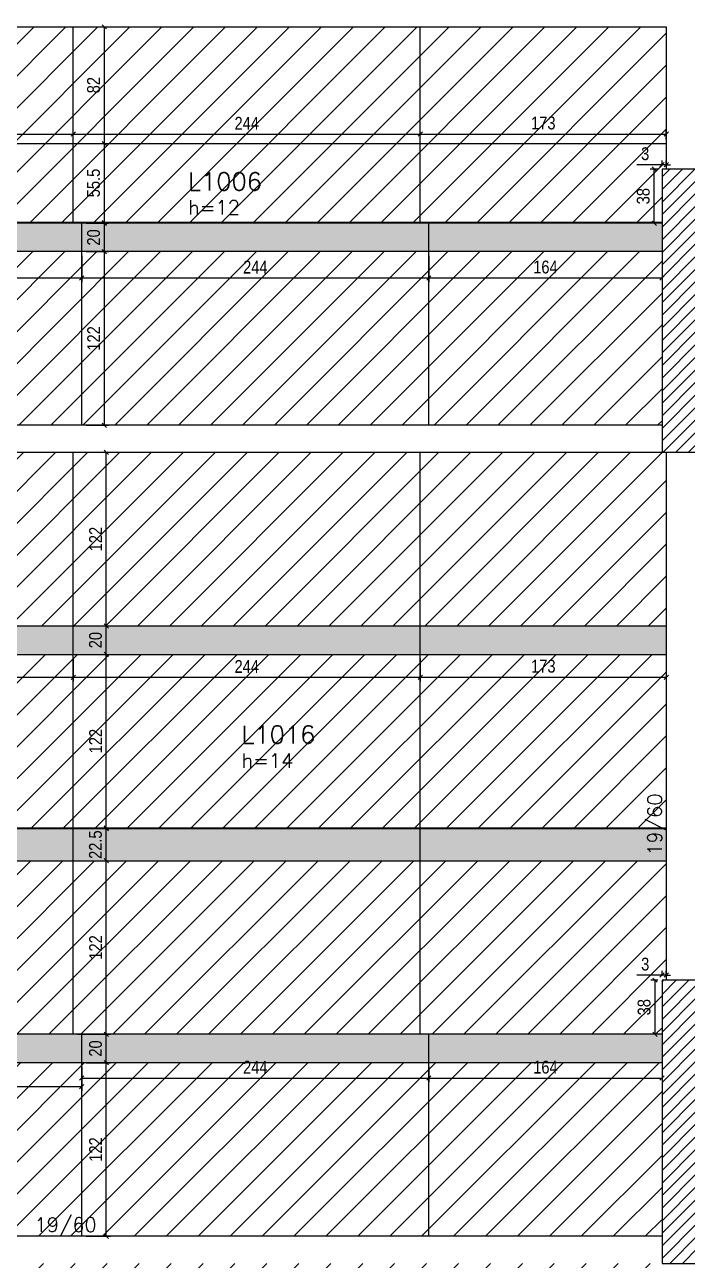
# Model space of a CAD drawing. Extents: x 1860 to 8661, y -614 to 3008.
# Drawn here: x 2905 to 3371, y 1204 to 2072 of the extents above; entities that cross this region are included whole.
import ezdxf

# ---------------------------------------------------------------- set-up
doc = ezdxf.new("R2010")
doc.units = 0
for name, color, linetype in [('242', 12, 'Continuous'), ('COTA', 241, 'Continuous'), ('F-LAJES-DIM', 2, 'Continuous'), ('F-LAJES-NOME', 4, 'Continuous'), ('F-PILARES-HACH', 174, 'Continuous'), ('F-PILARES-S', 170, 'Continuous'), ('F-VIGAS', 3, 'Continuous'), ('F-VIGAS-DIM', 2, 'Continuous'), ('Painéis', 200, 'Continuous')]:
    doc.layers.add(name, color=color, linetype=linetype)
doc.layers.add('Hachura', color=251, linetype='Continuous', lineweight=9)
doc.styles.add('COTA TECNICA-50', font='techl___.ttf', dxfattribs={"height": 9})
doc.styles.add('MCP', font='romans.shx')
doc.dimstyles.new('COTA PAINEL-50', dxfattribs={"dimtxt": 9, "dimasz": 3, "dimexe": 3, "dimexo": 3, "dimgap": 3, "dimtad": 1, "dimdec": 1, "dimzin": 12, "dimdsep": 46, "dimtxsty": 'COTA TECNICA-50', "dimblk1": 'OBLIQUE', "dimblk2": 'OBLIQUE', "dimsah": 1, "dimcen": 0.9, "dimclrd": 4, "dimclre": 4, "dimclrt": 240, "dimadec": 1, "dimazin": 3, "dimtfac": 1, "dimtdec": 1, "dimtmove": 0, "dimatfit": 3, "dimfxl": 1, "dimtolj": 1, "dimtzin": 12, "dimarcsym": 0})
pattern_1 = [(45, (3915.0974, 555.858), (-4.419417, 4.419417), [])]
pattern_2 = [(45, (-236.451, 0), (-11.22532, 11.22532), [])]

# ---------------------------------------------------------------- blocks, each defined once
blk = doc.blocks.new('_Oblique')
at = {"color": 0, "linetype": 'ByBlock', "lineweight": -2}
blk.add_line((-0.5, -0.5), (0.5, 0.5), dxfattribs=at)
blk = doc.blocks.new('*D51')
at = {"layer": 'COTA', "color": 4, "lineweight": -2, "transparency": 16777216}
for p, q in [((2701.1, 1339.36), (2701.1, 1322.62)), ((2945.1, 1339.36), (2945.1, 1322.62)), ((2701.1, 1325.62), (2945.1, 1325.62))]:
    blk.add_line(p, q, dxfattribs=at)
at = {"layer": 'Defpoints', "color": 0, "transparency": 16777216}
for p in [(2701.1, 1342.36), (2945.1, 1342.36), (2945.1, 1325.62)]:
    blk.add_point(p, dxfattribs=at)
at = {"layer": 'COTA', "color": 4, "lineweight": -2, "transparency": 16777216, "xscale": 3, "yscale": 3, "zscale": 3, "rotation": 180}
blk.add_blockref('_Oblique', (2701.1, 1325.62), dxfattribs=at)
at = {"layer": 'COTA', "color": 4, "lineweight": -2, "transparency": 16777216, "xscale": 3, "yscale": 3, "zscale": 3}
blk.add_blockref('_Oblique', (2945.1, 1325.62), dxfattribs=at)
at = {"layer": 'COTA', "color": 240, "transparency": 16777216, "insert": (2823.1, 1333.19), "char_height": 9, "attachment_point": 5, "style": 'COTA TECNICA-50'}
blk.add_mtext('\\A1;244', dxfattribs=at)
blk = doc.blocks.new('*D52')
at = {"layer": 'COTA', "color": 4, "lineweight": -2, "transparency": 16777216}
for p, q in [((2945.1, 1339.36), (2945.1, 1328.6)), ((3189.1, 1339.36), (3189.1, 1328.6)), ((2945.1, 1331.6), (3189.1, 1331.6))]:
    blk.add_line(p, q, dxfattribs=at)
at = {"layer": 'Defpoints', "color": 0, "transparency": 16777216}
for p in [(2945.1, 1342.36), (3189.1, 1342.36), (3189.1, 1331.6)]:
    blk.add_point(p, dxfattribs=at)
at = {"layer": 'COTA', "color": 4, "lineweight": -2, "transparency": 16777216, "xscale": 3, "yscale": 3, "zscale": 3, "rotation": 180}
blk.add_blockref('_Oblique', (2945.1, 1331.6), dxfattribs=at)
at = {"layer": 'COTA', "color": 4, "lineweight": -2, "transparency": 16777216, "xscale": 3, "yscale": 3, "zscale": 3}
blk.add_blockref('_Oblique', (3189.1, 1331.6), dxfattribs=at)
at = {"layer": 'COTA', "color": 240, "transparency": 16777216, "insert": (3067.1, 1339.17), "char_height": 9, "attachment_point": 5, "style": 'COTA TECNICA-50'}
blk.add_mtext('\\A1;244', dxfattribs=at)
blk = doc.blocks.new('*D53')
at = {"layer": 'COTA', "color": 4, "lineweight": -2, "transparency": 16777216}
for p, q in [((3189.1, 1339.36), (3189.1, 1328.6)), ((3353.1, 1339.36), (3353.1, 1328.6)), ((3189.1, 1331.6), (3353.1, 1331.6))]:
    blk.add_line(p, q, dxfattribs=at)
at = {"layer": 'Defpoints', "color": 0, "transparency": 16777216}
for p in [(3189.1, 1342.36), (3353.1, 1342.36), (3353.1, 1331.6)]:
    blk.add_point(p, dxfattribs=at)
at = {"layer": 'COTA', "color": 4, "lineweight": -2, "transparency": 16777216, "xscale": 3, "yscale": 3, "zscale": 3, "rotation": 180}
blk.add_blockref('_Oblique', (3189.1, 1331.6), dxfattribs=at)
at = {"layer": 'COTA', "color": 4, "lineweight": -2, "transparency": 16777216, "xscale": 3, "yscale": 3, "zscale": 3}
blk.add_blockref('_Oblique', (3353.1, 1331.6), dxfattribs=at)
at = {"layer": 'COTA', "color": 240, "transparency": 16777216, "insert": (3271.1, 1339.19), "char_height": 9, "attachment_point": 5, "style": 'COTA TECNICA-50'}
blk.add_mtext('\\A1;164', dxfattribs=at)
blk = doc.blocks.new('*D54')
at = {"layer": 'COTA', "color": 4, "lineweight": -2, "transparency": 16777216}
for p, q in [((2948.1, 1342.36), (2965.35, 1342.36)), ((2962.35, 1220.36), (2962.35, 1342.36)), ((2948.1, 1220.36), (2965.35, 1220.36))]:
    blk.add_line(p, q, dxfattribs=at)
at = {"layer": 'Defpoints', "color": 0, "transparency": 16777216}
for p in [(2945.1, 1342.36), (2962.35, 1342.36), (2945.1, 1220.36)]:
    blk.add_point(p, dxfattribs=at)
at = {"layer": 'COTA', "color": 4, "lineweight": -2, "transparency": 16777216, "xscale": 3, "yscale": 3, "zscale": 3}
for p, rotation in [((2962.35, 1342.36), 90), ((2962.35, 1220.36), 270)]:
    blk.add_blockref('_Oblique', p, dxfattribs=dict(at, rotation=rotation))
at = {"layer": 'COTA', "color": 240, "transparency": 16777216, "insert": (2954.8, 1281.36), "char_height": 9, "attachment_point": 5, "rotation": 90, "style": 'COTA TECNICA-50'}
blk.add_mtext('\\A1;122', dxfattribs=at)
blk = doc.blocks.new('*D55')
at = {"layer": 'COTA', "color": 4, "lineweight": -2, "transparency": 16777216}
for p, q in [((2948.1, 1362.36), (2965.35, 1362.36)), ((2962.35, 1342.36), (2962.35, 1362.36)), ((2948.1, 1342.36), (2965.35, 1342.36))]:
    blk.add_line(p, q, dxfattribs=at)
at = {"layer": 'Defpoints', "color": 0, "transparency": 16777216}
for p in [(2945.1, 1362.36), (2962.35, 1362.36), (2945.1, 1342.36)]:
    blk.add_point(p, dxfattribs=at)
at = {"layer": 'COTA', "color": 4, "lineweight": -2, "transparency": 16777216, "xscale": 3, "yscale": 3, "zscale": 3}
for p, rotation in [((2962.35, 1362.36), 90), ((2962.35, 1342.36), 270)]:
    blk.add_blockref('_Oblique', p, dxfattribs=dict(at, rotation=rotation))
at = {"layer": 'COTA', "color": 240, "transparency": 16777216, "insert": (2954.76, 1352.36), "char_height": 9, "attachment_point": 5, "rotation": 90, "style": 'COTA TECNICA-50'}
blk.add_mtext('\\A1;20', dxfattribs=at)
blk = doc.blocks.new('*D60')
at = {"layer": 'COTA', "color": 4, "lineweight": -2, "transparency": 16777216}
for p, q in [((3350.1, 1400.36), (3345.23, 1400.36)), ((3348.23, 1362.36), (3348.23, 1400.36)), ((3350.1, 1362.36), (3345.23, 1362.36))]:
    blk.add_line(p, q, dxfattribs=at)
at = {"layer": 'Defpoints', "color": 0, "transparency": 16777216}
for p in [(3348.23, 1400.36), (3353.1, 1400.36), (3353.1, 1362.36)]:
    blk.add_point(p, dxfattribs=at)
at = {"layer": 'COTA', "color": 4, "lineweight": -2, "transparency": 16777216, "xscale": 3, "yscale": 3, "zscale": 3}
for p, rotation in [((3348.23, 1400.36), 90), ((3348.23, 1362.36), 270)]:
    blk.add_blockref('_Oblique', p, dxfattribs=dict(at, rotation=rotation))
at = {"layer": 'COTA', "color": 240, "transparency": 16777216, "insert": (3340.51, 1381.36), "char_height": 9, "attachment_point": 5, "rotation": 90, "style": 'COTA TECNICA-50'}
blk.add_mtext('\\A1;38', dxfattribs=at)
blk = doc.blocks.new('*D61')
at = {"layer": 'COTA', "color": 4, "lineweight": -2, "transparency": 16777216}
for p, q in [((3353.1, 1403.36), (3353.1, 1406.94)), ((3356.1, 1403.36), (3356.1, 1406.94)), ((3353.1, 1403.94), (3335.4, 1403.94)), ((3356.1, 1403.94), (3353.1, 1403.94)), ((3356.1, 1403.94), (3359.1, 1403.94))]:
    blk.add_line(p, q, dxfattribs=at)
at = {"layer": 'Defpoints', "color": 0, "transparency": 16777216}
for p in [(3353.1, 1403.94), (3353.1, 1400.36), (3356.1, 1400.36)]:
    blk.add_point(p, dxfattribs=at)
at = {"layer": 'COTA', "color": 4, "lineweight": -2, "transparency": 16777216, "xscale": 3, "yscale": 3, "zscale": 3}
blk.add_blockref('_Oblique', (3353.1, 1403.94), dxfattribs=at)
at = {"layer": 'COTA', "color": 4, "lineweight": -2, "transparency": 16777216, "xscale": 3, "yscale": 3, "zscale": 3, "rotation": 180}
blk.add_blockref('_Oblique', (3356.1, 1403.94), dxfattribs=at)
at = {"layer": 'COTA', "color": 240, "transparency": 16777216, "insert": (3341.25, 1411.63), "char_height": 9, "attachment_point": 5, "style": 'COTA TECNICA-50'}
blk.add_mtext('\\A1;3', dxfattribs=at)
blk = doc.blocks.new('*D62')
at = {"layer": 'COTA', "color": 4, "lineweight": -2, "transparency": 16777216}
for p, q in [((2695.1, 1626.36), (2695.1, 1610.29)), ((2939.1, 1626.36), (2939.1, 1610.29)), ((2695.1, 1613.29), (2939.1, 1613.29))]:
    blk.add_line(p, q, dxfattribs=at)
at = {"layer": 'Defpoints', "color": 0, "transparency": 16777216}
for p in [(2695.1, 1629.36), (2939.1, 1629.36), (2939.1, 1613.29)]:
    blk.add_point(p, dxfattribs=at)
at = {"layer": 'COTA', "color": 4, "lineweight": -2, "transparency": 16777216, "xscale": 3, "yscale": 3, "zscale": 3, "rotation": 180}
blk.add_blockref('_Oblique', (2695.1, 1613.29), dxfattribs=at)
at = {"layer": 'COTA', "color": 4, "lineweight": -2, "transparency": 16777216, "xscale": 3, "yscale": 3, "zscale": 3}
blk.add_blockref('_Oblique', (2939.1, 1613.29), dxfattribs=at)
at = {"layer": 'COTA', "color": 240, "transparency": 16777216, "insert": (2817.1, 1620.86), "char_height": 9, "attachment_point": 5, "style": 'COTA TECNICA-50'}
blk.add_mtext('\\A1;244', dxfattribs=at)
blk = doc.blocks.new('*D63')
at = {"layer": 'COTA', "color": 4, "lineweight": -2, "transparency": 16777216}
for p, q in [((2939.1, 1626.36), (2939.1, 1610.29)), ((3183.1, 1626.36), (3183.1, 1610.29)), ((2939.1, 1613.29), (3183.1, 1613.29))]:
    blk.add_line(p, q, dxfattribs=at)
at = {"layer": 'Defpoints', "color": 0, "transparency": 16777216}
for p in [(2939.1, 1629.36), (3183.1, 1629.36), (3183.1, 1613.29)]:
    blk.add_point(p, dxfattribs=at)
at = {"layer": 'COTA', "color": 4, "lineweight": -2, "transparency": 16777216, "xscale": 3, "yscale": 3, "zscale": 3, "rotation": 180}
blk.add_blockref('_Oblique', (2939.1, 1613.29), dxfattribs=at)
at = {"layer": 'COTA', "color": 4, "lineweight": -2, "transparency": 16777216, "xscale": 3, "yscale": 3, "zscale": 3}
blk.add_blockref('_Oblique', (3183.1, 1613.29), dxfattribs=at)
at = {"layer": 'COTA', "color": 240, "transparency": 16777216, "insert": (3061.1, 1620.86), "char_height": 9, "attachment_point": 5, "style": 'COTA TECNICA-50'}
blk.add_mtext('\\A1;244', dxfattribs=at)
blk = doc.blocks.new('*D64')
at = {"layer": 'COTA', "color": 4, "lineweight": -2, "transparency": 16777216}
for p, q in [((3183.1, 1626.36), (3183.1, 1610.29)), ((3356.1, 1626.36), (3356.1, 1610.29)), ((3183.1, 1613.29), (3356.1, 1613.29))]:
    blk.add_line(p, q, dxfattribs=at)
at = {"layer": 'Defpoints', "color": 0, "transparency": 16777216}
for p in [(3183.1, 1629.36), (3356.1, 1629.36), (3356.1, 1613.29)]:
    blk.add_point(p, dxfattribs=at)
at = {"layer": 'COTA', "color": 4, "lineweight": -2, "transparency": 16777216, "xscale": 3, "yscale": 3, "zscale": 3, "rotation": 180}
blk.add_blockref('_Oblique', (3183.1, 1613.29), dxfattribs=at)
at = {"layer": 'COTA', "color": 4, "lineweight": -2, "transparency": 16777216, "xscale": 3, "yscale": 3, "zscale": 3}
blk.add_blockref('_Oblique', (3356.1, 1613.29), dxfattribs=at)
at = {"layer": 'COTA', "color": 240, "transparency": 16777216, "insert": (3269.6, 1620.99), "char_height": 9, "attachment_point": 5, "style": 'COTA TECNICA-50'}
blk.add_mtext('\\A1;173', dxfattribs=at)
blk = doc.blocks.new('*D65')
at = {"layer": 'COTA', "color": 4, "lineweight": -2, "transparency": 16777216}
for p, q in [((2942.1, 1484.36), (2965.35, 1484.36)), ((2962.35, 1362.36), (2962.35, 1484.36)), ((2942.1, 1362.36), (2965.35, 1362.36))]:
    blk.add_line(p, q, dxfattribs=at)
at = {"layer": 'Defpoints', "color": 0, "transparency": 16777216}
for p in [(2939.1, 1484.36), (2962.35, 1484.36), (2939.1, 1362.36)]:
    blk.add_point(p, dxfattribs=at)
at = {"layer": 'COTA', "color": 4, "lineweight": -2, "transparency": 16777216, "xscale": 3, "yscale": 3, "zscale": 3}
for p, rotation in [((2962.35, 1484.36), 90), ((2962.35, 1362.36), 270)]:
    blk.add_blockref('_Oblique', p, dxfattribs=dict(at, rotation=rotation))
at = {"layer": 'COTA', "color": 240, "transparency": 16777216, "insert": (2954.8, 1423.36), "char_height": 9, "attachment_point": 5, "rotation": 90, "style": 'COTA TECNICA-50'}
blk.add_mtext('\\A1;122', dxfattribs=at)
blk = doc.blocks.new('*D66')
at = {"layer": 'COTA', "color": 4, "lineweight": -2, "transparency": 16777216}
for p, q in [((2942.1, 1506.86), (2965.35, 1506.86)), ((2962.35, 1484.36), (2962.35, 1506.86)), ((2942.1, 1484.36), (2965.35, 1484.36))]:
    blk.add_line(p, q, dxfattribs=at)
at = {"layer": 'Defpoints', "color": 0, "transparency": 16777216}
for p in [(2939.1, 1506.86), (2962.35, 1506.86), (2939.1, 1484.36)]:
    blk.add_point(p, dxfattribs=at)
at = {"layer": 'COTA', "color": 4, "lineweight": -2, "transparency": 16777216, "xscale": 3, "yscale": 3, "zscale": 3}
for p, rotation in [((2962.35, 1506.86), 90), ((2962.35, 1484.36), 270)]:
    blk.add_blockref('_Oblique', p, dxfattribs=dict(at, rotation=rotation))
at = {"layer": 'COTA', "color": 240, "transparency": 16777216, "insert": (2954.75, 1495.61), "char_height": 9, "attachment_point": 5, "rotation": 90, "style": 'COTA TECNICA-50'}
blk.add_mtext('\\A1;22.5', dxfattribs=at)
blk = doc.blocks.new('*D67')
at = {"layer": 'COTA', "color": 4, "lineweight": -2, "transparency": 16777216}
for p, q in [((2942.1, 1629.36), (2965.35, 1629.36)), ((2962.35, 1507.36), (2962.35, 1629.36)), ((2942.1, 1507.36), (2965.35, 1507.36))]:
    blk.add_line(p, q, dxfattribs=at)
at = {"layer": 'Defpoints', "color": 0, "transparency": 16777216}
for p in [(2939.1, 1629.36), (2962.35, 1629.36), (2939.1, 1507.36)]:
    blk.add_point(p, dxfattribs=at)
at = {"layer": 'COTA', "color": 4, "lineweight": -2, "transparency": 16777216, "xscale": 3, "yscale": 3, "zscale": 3}
for p, rotation in [((2962.35, 1629.36), 90), ((2962.35, 1507.36), 270)]:
    blk.add_blockref('_Oblique', p, dxfattribs=dict(at, rotation=rotation))
at = {"layer": 'COTA', "color": 240, "transparency": 16777216, "insert": (2954.8, 1568.36), "char_height": 9, "attachment_point": 5, "rotation": 90, "style": 'COTA TECNICA-50'}
blk.add_mtext('\\A1;122', dxfattribs=at)
blk = doc.blocks.new('*D56')
at = {"layer": 'COTA', "color": 4, "lineweight": -2, "transparency": 16777216}
for p, q in [((2942.1, 1649.36), (2965.35, 1649.36)), ((2962.35, 1629.36), (2962.35, 1649.36)), ((2942.1, 1629.36), (2965.35, 1629.36))]:
    blk.add_line(p, q, dxfattribs=at)
at = {"layer": 'Defpoints', "color": 0, "transparency": 16777216}
for p in [(2939.1, 1649.36), (2962.35, 1649.36), (2939.1, 1629.36)]:
    blk.add_point(p, dxfattribs=at)
at = {"layer": 'COTA', "color": 4, "lineweight": -2, "transparency": 16777216, "xscale": 3, "yscale": 3, "zscale": 3}
for p, rotation in [((2962.35, 1649.36), 90), ((2962.35, 1629.36), 270)]:
    blk.add_blockref('_Oblique', p, dxfattribs=dict(at, rotation=rotation))
at = {"layer": 'COTA', "color": 240, "transparency": 16777216, "insert": (2954.76, 1639.36), "char_height": 9, "attachment_point": 5, "rotation": 90, "style": 'COTA TECNICA-50'}
blk.add_mtext('\\A1;20', dxfattribs=at)
blk = doc.blocks.new('*D57')
at = {"layer": 'COTA', "color": 4, "lineweight": -2, "transparency": 16777216}
for p, q in [((2942.1, 1771.36), (2965.35, 1771.36)), ((2962.35, 1649.36), (2962.35, 1771.36)), ((2942.1, 1649.36), (2965.35, 1649.36))]:
    blk.add_line(p, q, dxfattribs=at)
at = {"layer": 'Defpoints', "color": 0, "transparency": 16777216}
for p in [(2939.1, 1771.36), (2962.35, 1771.36), (2939.1, 1649.36)]:
    blk.add_point(p, dxfattribs=at)
at = {"layer": 'COTA', "color": 4, "lineweight": -2, "transparency": 16777216, "xscale": 3, "yscale": 3, "zscale": 3}
for p, rotation in [((2962.35, 1771.36), 90), ((2962.35, 1649.36), 270)]:
    blk.add_blockref('_Oblique', p, dxfattribs=dict(at, rotation=rotation))
at = {"layer": 'COTA', "color": 240, "transparency": 16777216, "insert": (2954.8, 1710.36), "char_height": 9, "attachment_point": 5, "rotation": 90, "style": 'COTA TECNICA-50'}
blk.add_mtext('\\A1;122', dxfattribs=at)
blk = doc.blocks.new('*D126')
at = {"layer": 'COTA', "color": 4, "lineweight": -2, "transparency": 16777216}
for p, q in [((2701.1, 1909.36), (2701.1, 1890.93)), ((2945.1, 1909.36), (2945.1, 1890.93)), ((2701.1, 1893.93), (2945.1, 1893.93))]:
    blk.add_line(p, q, dxfattribs=at)
at = {"layer": 'Defpoints', "color": 0, "transparency": 16777216}
for p in [(2701.1, 1912.36), (2945.1, 1912.36), (2945.1, 1893.93)]:
    blk.add_point(p, dxfattribs=at)
at = {"layer": 'COTA', "color": 4, "lineweight": -2, "transparency": 16777216, "xscale": 3, "yscale": 3, "zscale": 3, "rotation": 180}
blk.add_blockref('_Oblique', (2701.1, 1893.93), dxfattribs=at)
at = {"layer": 'COTA', "color": 4, "lineweight": -2, "transparency": 16777216, "xscale": 3, "yscale": 3, "zscale": 3}
blk.add_blockref('_Oblique', (2945.1, 1893.93), dxfattribs=at)
at = {"layer": 'COTA', "color": 240, "transparency": 16777216, "insert": (2823.1, 1901.49), "char_height": 9, "attachment_point": 5, "style": 'COTA TECNICA-50'}
blk.add_mtext('\\A1;244', dxfattribs=at)
blk = doc.blocks.new('*D127')
at = {"layer": 'COTA', "color": 4, "lineweight": -2, "transparency": 16777216}
for p, q in [((2945.1, 1909.36), (2945.1, 1890.93)), ((3189.1, 1909.36), (3189.1, 1890.93)), ((2945.1, 1893.93), (3189.1, 1893.93))]:
    blk.add_line(p, q, dxfattribs=at)
at = {"layer": 'Defpoints', "color": 0, "transparency": 16777216}
for p in [(2945.1, 1912.36), (3189.1, 1912.36), (3189.1, 1893.93)]:
    blk.add_point(p, dxfattribs=at)
at = {"layer": 'COTA', "color": 4, "lineweight": -2, "transparency": 16777216, "xscale": 3, "yscale": 3, "zscale": 3, "rotation": 180}
blk.add_blockref('_Oblique', (2945.1, 1893.93), dxfattribs=at)
at = {"layer": 'COTA', "color": 4, "lineweight": -2, "transparency": 16777216, "xscale": 3, "yscale": 3, "zscale": 3}
blk.add_blockref('_Oblique', (3189.1, 1893.93), dxfattribs=at)
at = {"layer": 'COTA', "color": 240, "transparency": 16777216, "insert": (3067.1, 1901.49), "char_height": 9, "attachment_point": 5, "style": 'COTA TECNICA-50'}
blk.add_mtext('\\A1;244', dxfattribs=at)
blk = doc.blocks.new('*D128')
at = {"layer": 'COTA', "color": 4, "lineweight": -2, "transparency": 16777216}
for p, q in [((3189.1, 1909.36), (3189.1, 1890.93)), ((3353.1, 1909.36), (3353.1, 1890.93)), ((3189.1, 1893.93), (3353.1, 1893.93))]:
    blk.add_line(p, q, dxfattribs=at)
at = {"layer": 'Defpoints', "color": 0, "transparency": 16777216}
for p in [(3189.1, 1912.36), (3353.1, 1912.36), (3353.1, 1893.93)]:
    blk.add_point(p, dxfattribs=at)
at = {"layer": 'COTA', "color": 4, "lineweight": -2, "transparency": 16777216, "xscale": 3, "yscale": 3, "zscale": 3, "rotation": 180}
blk.add_blockref('_Oblique', (3189.1, 1893.93), dxfattribs=at)
at = {"layer": 'COTA', "color": 4, "lineweight": -2, "transparency": 16777216, "xscale": 3, "yscale": 3, "zscale": 3}
blk.add_blockref('_Oblique', (3353.1, 1893.93), dxfattribs=at)
at = {"layer": 'COTA', "color": 240, "transparency": 16777216, "insert": (3271.1, 1901.52), "char_height": 9, "attachment_point": 5, "style": 'COTA TECNICA-50'}
blk.add_mtext('\\A1;164', dxfattribs=at)
blk = doc.blocks.new('*D129')
at = {"layer": 'COTA', "color": 4, "lineweight": -2, "transparency": 16777216}
for p, q in [((2948.1, 1912.36), (2964, 1912.36)), ((2961, 1790.36), (2961, 1912.36)), ((2948.1, 1790.36), (2964, 1790.36))]:
    blk.add_line(p, q, dxfattribs=at)
at = {"layer": 'Defpoints', "color": 0, "transparency": 16777216}
for p in [(2945.1, 1912.36), (2961, 1912.36), (2945.1, 1790.36)]:
    blk.add_point(p, dxfattribs=at)
at = {"layer": 'COTA', "color": 4, "lineweight": -2, "transparency": 16777216, "xscale": 3, "yscale": 3, "zscale": 3}
for p, rotation in [((2961, 1912.36), 90), ((2961, 1790.36), 270)]:
    blk.add_blockref('_Oblique', p, dxfattribs=dict(at, rotation=rotation))
at = {"layer": 'COTA', "color": 240, "transparency": 16777216, "insert": (2953.45, 1851.36), "char_height": 9, "attachment_point": 5, "rotation": 90, "style": 'COTA TECNICA-50'}
blk.add_mtext('\\A1;122', dxfattribs=at)
blk = doc.blocks.new('*D121')
at = {"layer": 'COTA', "color": 4, "lineweight": -2, "transparency": 16777216}
for p, q in [((2948.1, 1932.36), (2964, 1932.36)), ((2961, 1912.36), (2961, 1932.36)), ((2948.1, 1912.36), (2964, 1912.36))]:
    blk.add_line(p, q, dxfattribs=at)
at = {"layer": 'Defpoints', "color": 0, "transparency": 16777216}
for p in [(2945.1, 1932.36), (2961, 1932.36), (2945.1, 1912.36)]:
    blk.add_point(p, dxfattribs=at)
at = {"layer": 'COTA', "color": 4, "lineweight": -2, "transparency": 16777216, "xscale": 3, "yscale": 3, "zscale": 3}
for p, rotation in [((2961, 1932.36), 90), ((2961, 1912.36), 270)]:
    blk.add_blockref('_Oblique', p, dxfattribs=dict(at, rotation=rotation))
at = {"layer": 'COTA', "color": 240, "transparency": 16777216, "insert": (2953.41, 1922.36), "char_height": 9, "attachment_point": 5, "rotation": 90, "style": 'COTA TECNICA-50'}
blk.add_mtext('\\A1;20', dxfattribs=at)
blk = doc.blocks.new('*D122')
at = {"layer": 'COTA', "color": 4, "lineweight": -2, "transparency": 16777216}
for p, q in [((2695.1, 1991.36), (2695.1, 1998.03)), ((2939.1, 1991.36), (2939.1, 1998.03)), ((2695.1, 1995.03), (2939.1, 1995.03))]:
    blk.add_line(p, q, dxfattribs=at)
at = {"layer": 'Defpoints', "color": 0, "transparency": 16777216}
for p in [(2939.1, 1995.03), (2695.1, 1988.36), (2939.1, 1988.36)]:
    blk.add_point(p, dxfattribs=at)
at = {"layer": 'COTA', "color": 4, "lineweight": -2, "transparency": 16777216, "xscale": 3, "yscale": 3, "zscale": 3, "rotation": 180}
blk.add_blockref('_Oblique', (2695.1, 1995.03), dxfattribs=at)
at = {"layer": 'COTA', "color": 4, "lineweight": -2, "transparency": 16777216, "xscale": 3, "yscale": 3, "zscale": 3}
blk.add_blockref('_Oblique', (2939.1, 1995.03), dxfattribs=at)
at = {"layer": 'COTA', "color": 240, "transparency": 16777216, "insert": (2817.1, 2002.6), "char_height": 9, "attachment_point": 5, "style": 'COTA TECNICA-50'}
blk.add_mtext('\\A1;244', dxfattribs=at)
blk = doc.blocks.new('*D123')
at = {"layer": 'COTA', "color": 4, "lineweight": -2, "transparency": 16777216}
for p, q in [((2939.1, 1978.77), (2939.1, 1998.03)), ((3183.1, 1991.36), (3183.1, 1998.03)), ((2939.1, 1995.03), (3183.1, 1995.03))]:
    blk.add_line(p, q, dxfattribs=at)
at = {"layer": 'Defpoints', "color": 0, "transparency": 16777216}
for p in [(3183.1, 1995.03), (3183.1, 1988.36), (2939.1, 1975.77)]:
    blk.add_point(p, dxfattribs=at)
at = {"layer": 'COTA', "color": 4, "lineweight": -2, "transparency": 16777216, "xscale": 3, "yscale": 3, "zscale": 3, "rotation": 180}
blk.add_blockref('_Oblique', (2939.1, 1995.03), dxfattribs=at)
at = {"layer": 'COTA', "color": 4, "lineweight": -2, "transparency": 16777216, "xscale": 3, "yscale": 3, "zscale": 3}
blk.add_blockref('_Oblique', (3183.1, 1995.03), dxfattribs=at)
at = {"layer": 'COTA', "color": 240, "transparency": 16777216, "insert": (3061.1, 2002.6), "char_height": 9, "attachment_point": 5, "style": 'COTA TECNICA-50'}
blk.add_mtext('\\A1;244', dxfattribs=at)
blk = doc.blocks.new('*D124')
at = {"layer": 'COTA', "color": 4, "lineweight": -2, "transparency": 16777216}
for p, q in [((3183.1, 1991.36), (3183.1, 1998.03)), ((3356.1, 1991.36), (3356.1, 1998.03)), ((3183.1, 1995.03), (3356.1, 1995.03))]:
    blk.add_line(p, q, dxfattribs=at)
at = {"layer": 'Defpoints', "color": 0, "transparency": 16777216}
for p in [(3356.1, 1995.03), (3183.1, 1988.36), (3356.1, 1988.36)]:
    blk.add_point(p, dxfattribs=at)
at = {"layer": 'COTA', "color": 4, "lineweight": -2, "transparency": 16777216, "xscale": 3, "yscale": 3, "zscale": 3, "rotation": 180}
blk.add_blockref('_Oblique', (3183.1, 1995.03), dxfattribs=at)
at = {"layer": 'COTA', "color": 4, "lineweight": -2, "transparency": 16777216, "xscale": 3, "yscale": 3, "zscale": 3}
blk.add_blockref('_Oblique', (3356.1, 1995.03), dxfattribs=at)
at = {"layer": 'COTA', "color": 240, "transparency": 16777216, "insert": (3269.6, 2002.73), "char_height": 9, "attachment_point": 5, "style": 'COTA TECNICA-50'}
blk.add_mtext('\\A1;173', dxfattribs=at)
blk = doc.blocks.new('*D131')
at = {"layer": 'COTA', "color": 4, "lineweight": -2, "transparency": 16777216}
for p, q in [((3350.1, 1970.36), (3344.63, 1970.36)), ((3347.63, 1932.36), (3347.63, 1970.36)), ((3350.1, 1932.36), (3344.63, 1932.36))]:
    blk.add_line(p, q, dxfattribs=at)
at = {"layer": 'Defpoints', "color": 0, "transparency": 16777216}
for p in [(3347.63, 1970.36), (3353.1, 1970.36), (3353.1, 1932.36)]:
    blk.add_point(p, dxfattribs=at)
at = {"layer": 'COTA', "color": 4, "lineweight": -2, "transparency": 16777216, "xscale": 3, "yscale": 3, "zscale": 3}
for p, rotation in [((3347.63, 1970.36), 90), ((3347.63, 1932.36), 270)]:
    blk.add_blockref('_Oblique', p, dxfattribs=dict(at, rotation=rotation))
at = {"layer": 'COTA', "color": 240, "transparency": 16777216, "insert": (3339.91, 1951.36), "char_height": 9, "attachment_point": 5, "rotation": 90, "style": 'COTA TECNICA-50'}
blk.add_mtext('\\A1;38', dxfattribs=at)
blk = doc.blocks.new('*D132')
at = {"layer": 'COTA', "color": 4, "lineweight": -2, "transparency": 16777216}
for p, q in [((3353.1, 1973.44), (3335.4, 1973.44)), ((3353.1, 1973.36), (3353.1, 1976.44)), ((3356.1, 1973.44), (3353.1, 1973.44)), ((3356.1, 1973.36), (3356.1, 1976.44)), ((3356.1, 1973.44), (3359.1, 1973.44))]:
    blk.add_line(p, q, dxfattribs=at)
at = {"layer": 'Defpoints', "color": 0, "transparency": 16777216}
for p in [(3353.1, 1973.44), (3353.1, 1970.36), (3356.1, 1970.36)]:
    blk.add_point(p, dxfattribs=at)
at = {"layer": 'COTA', "color": 4, "lineweight": -2, "transparency": 16777216, "xscale": 3, "yscale": 3, "zscale": 3}
blk.add_blockref('_Oblique', (3353.1, 1973.44), dxfattribs=at)
at = {"layer": 'COTA', "color": 4, "lineweight": -2, "transparency": 16777216, "xscale": 3, "yscale": 3, "zscale": 3, "rotation": 180}
blk.add_blockref('_Oblique', (3356.1, 1973.44), dxfattribs=at)
at = {"layer": 'COTA', "color": 240, "transparency": 16777216, "insert": (3341.25, 1981.14), "char_height": 9, "attachment_point": 5, "style": 'COTA TECNICA-50'}
blk.add_mtext('\\A1;3', dxfattribs=at)
blk = doc.blocks.new('*D133')
at = {"layer": 'COTA', "color": 4, "lineweight": -2, "transparency": 16777216}
for p, q in [((2942.1, 1988.36), (2964, 1988.36)), ((2961, 1932.86), (2961, 1988.36)), ((2942.1, 1932.86), (2964, 1932.86))]:
    blk.add_line(p, q, dxfattribs=at)
at = {"layer": 'Defpoints', "color": 0, "transparency": 16777216}
for p in [(2939.1, 1988.36), (2961, 1988.36), (2939.1, 1932.86)]:
    blk.add_point(p, dxfattribs=at)
at = {"layer": 'COTA', "color": 4, "lineweight": -2, "transparency": 16777216, "xscale": 3, "yscale": 3, "zscale": 3}
for p, rotation in [((2961, 1988.36), 90), ((2961, 1932.86), 270)]:
    blk.add_blockref('_Oblique', p, dxfattribs=dict(at, rotation=rotation))
at = {"layer": 'COTA', "color": 240, "transparency": 16777216, "insert": (2953.4, 1960.61), "char_height": 9, "attachment_point": 5, "rotation": 90, "style": 'COTA TECNICA-50'}
blk.add_mtext('\\A1;55.5', dxfattribs=at)
blk = doc.blocks.new('*D134')
at = {"layer": 'COTA', "color": 4, "lineweight": -2, "transparency": 16777216}
for p, q in [((2942.1, 2070.36), (2964, 2070.36)), ((2961, 1988.36), (2961, 2070.36)), ((2942.1, 1988.36), (2964, 1988.36))]:
    blk.add_line(p, q, dxfattribs=at)
at = {"layer": 'Defpoints', "color": 0, "transparency": 16777216}
for p in [(2939.1, 2070.36), (2961, 2070.36), (2939.1, 1988.36)]:
    blk.add_point(p, dxfattribs=at)
at = {"layer": 'COTA', "color": 4, "lineweight": -2, "transparency": 16777216, "xscale": 3, "yscale": 3, "zscale": 3}
for p, rotation in [((2961, 2070.36), 90), ((2961, 1988.36), 270)]:
    blk.add_blockref('_Oblique', p, dxfattribs=dict(at, rotation=rotation))
at = {"layer": 'COTA', "color": 240, "transparency": 16777216, "insert": (2953.41, 2029.36), "char_height": 9, "attachment_point": 5, "rotation": 90, "style": 'COTA TECNICA-50'}
blk.add_mtext('\\A1;82', dxfattribs=at)

msp = doc.modelspace()

# ---------------------------------------------------------------- hatches: boundary and pattern name
at = {"layer": 'F-PILARES-HACH', "linetype": 'Continuous'}
h = msp.add_hatch(dxfattribs=at)
h.set_pattern_fill('ANSI31', color=256, scale=50, style=0)
h.set_pattern_definition(pattern_1)
h.paths.add_polyline_path([(3353.1, 1771.36), (3378.1, 1771.36), (3378.1, 1970.36), (3353.1, 1970.36)], flags=16)
h = msp.add_hatch(dxfattribs=at)
h.set_pattern_fill('ANSI31', color=256, scale=50, style=0)
h.set_pattern_definition(pattern_1)
h.paths.add_polyline_path([(3353.1, 1201.36), (3378.1, 1201.36), (3378.1, 1400.36), (3353.1, 1400.36)], flags=16)
at = {"layer": 'Hachura', "linetype": 'ByBlock'}
h = msp.add_hatch(dxfattribs=at)
h.set_pattern_fill('ANSI31', color=256, scale=5)
h.set_pattern_definition(pattern_2)
h.paths.add_polyline_path([(2695.1, 2070.36), (2695.1, 1988.36), (2939.1, 1988.36), (2939.1, 2070.36)])
h.paths.add_polyline_path([(2939.1, 2070.36), (2939.1, 1988.36), (3183.1, 1988.36), (3183.1, 2070.36), (3025.6, 2070.36)])
h.paths.add_polyline_path([(3183.1, 2070.36), (3183.1, 1988.36), (3356.1, 1988.36), (3356.1, 2070.36)])
h.paths.add_polyline_path([(3183.1, 1988.36), (3183.1, 1932.86), (3353.1, 1932.86), (3353.1, 1970.36), (3353.64, 1988.36)])
h.paths.add_polyline_path([(2939.1, 1988.36), (2939.1, 1932.86), (3183.1, 1932.86), (3183.1, 1988.36)])
h.paths.add_polyline_path([(2939.1, 1932.86), (2939.1, 1988.36), (2695.1, 1988.36), (2695.1, 1970.36), (2701.1, 1970.36), (2701.1, 1932.86)])
h.paths.add_polyline_path([(2945.1, 1790.36), (2945.1, 1912.36), (2701.1, 1912.36), (2701.1, 1790.36)])
h.paths.add_polyline_path([(3189.1, 1790.36), (3189.1, 1912.36), (2945.1, 1912.36), (2945.1, 1790.36)])
h.paths.add_polyline_path([(3189.1, 1790.36), (3353.1, 1790.36), (3353.1, 1912.36), (3189.1, 1912.36)])
h = msp.add_hatch(color=256, dxfattribs=at)
h.dxf.hatch_style = 1
h.paths.add_polyline_path([(2945.1, 1932.36), (2701.1, 1932.36), (2701.1, 1912.36), (2945.1, 1912.36)])
h.paths.add_polyline_path([(3189.1, 1932.36), (2945.1, 1932.36), (2945.1, 1912.36), (3189.1, 1912.36)])
h.paths.add_polyline_path([(3353.1, 1932.36), (3189.1, 1932.36), (3189.1, 1912.36), (3353.1, 1912.36)])
h = msp.add_hatch(dxfattribs=at)
h.set_pattern_fill('ANSI31', color=256, scale=5)
h.set_pattern_definition(pattern_2)
h.paths.add_polyline_path([(2701.1, 1771.36), (2695.1, 1771.36), (2695.1, 1649.36), (2939.1, 1649.36), (2939.1, 1771.36)])
h.paths.add_polyline_path([(2939.1, 1771.36), (2939.1, 1649.36), (3183.1, 1649.36), (3183.1, 1771.36)])
h.paths.add_polyline_path([(3183.1, 1771.36), (3183.1, 1649.36), (3356.1, 1649.36), (3356.1, 1771.36), (3353.1, 1771.36)])
h.paths.add_polyline_path([(3356.1, 1629.36), (3183.1, 1629.36), (3183.1, 1507.36), (3356.1, 1507.36)])
h.paths.add_polyline_path([(3183.1, 1629.36), (2939.1, 1629.36), (2939.1, 1507.36), (3183.1, 1507.36)])
h.paths.add_polyline_path([(2695.1, 1629.36), (2695.1, 1507.36), (2939.1, 1507.36), (2939.1, 1629.36)])
h.paths.add_polyline_path([(2695.1, 1484.36), (2695.1, 1460.36), (2701.1, 1460.36), (2701.1, 1362.36), (2939.1, 1362.36), (2939.1, 1484.36)])
h.paths.add_polyline_path([(2939.1, 1484.36), (2939.1, 1362.36), (3183.1, 1362.36), (3183.1, 1484.36)])
h.paths.add_polyline_path([(3356.1, 1484.36), (3183.1, 1484.36), (3183.1, 1362.36), (3353.1, 1362.36), (3353.1, 1400.36), (3356.1, 1400.36)])
h.paths.add_polyline_path([(3353.1, 1220.36), (3353.1, 1342.36), (3189.1, 1342.36), (3189.1, 1220.36)])
h.paths.add_polyline_path([(3189.1, 1220.36), (3189.1, 1342.36), (2945.1, 1342.36), (2945.1, 1220.36)])
h.paths.add_polyline_path([(2945.1, 1220.36), (2945.1, 1342.36), (2701.1, 1342.36), (2701.1, 1220.36)])
h.paths.add_polyline_path([(2868.1, 1110.86), (2868.1, 1201.36), (2701.1, 1201.36), (2701.1, 1162.36), (2701.1, 1110.86)])
h.paths.add_polyline_path([(3112.1, 1110.86), (3112.1, 1201.36), (2868.1, 1201.36), (2868.1, 1110.86)])
h.paths.add_polyline_path([(3356.1, 1110.86), (3356.1, 1201.36), (3353.1, 1201.36), (3112.1, 1201.36), (3112.1, 1110.86)])
h.paths.add_polyline_path([(3356.1, 1049.36), (3356.1, 1110.36), (3112.1, 1110.36), (3112.1, 1049.36)])
h.paths.add_polyline_path([(2868.1, 1110.36), (2868.1, 1049.36), (3112.1, 1049.36), (3112.1, 1110.36)])
h.paths.add_polyline_path([(2701.1, 1110.36), (2701.1, 1049.36), (2868.1, 1049.36), (2868.1, 1110.36)])
h.paths.add_polyline_path([(2701.1, 1030.36), (2701.1, 978.36), (2701.1, 908.36), (2871.1, 908.36), (2871.1, 1030.36)])
h.paths.add_polyline_path([(2871.1, 1030.36), (2871.1, 908.36), (3115.1, 908.36), (3115.1, 1030.36)])
h.paths.add_polyline_path([(3115.1, 1030.36), (3115.1, 908.36), (3353.1, 908.36), (3353.1, 979.36), (3356.1, 979.36), (3356.1, 1030.36)])
h.paths.add_polyline_path([(3115.1, 888.36), (3115.1, 766.36), (3353.1, 766.36), (3353.1, 888.36)])
h.paths.add_polyline_path([(3115.1, 766.36), (3115.1, 888.36), (2871.1, 888.36), (2871.1, 766.36)])
h.paths.add_polyline_path([(2701.1, 888.36), (2701.1, 766.36), (2871.1, 766.36), (2871.1, 888.36)])
h.paths.add_polyline_path([(2865.1, 624.36), (2865.1, 746.36), (2701.1, 746.36), (2701.1, 682.86), (2695.1, 682.86), (2695.1, 624.36)])
h.paths.add_polyline_path([(2865.1, 746.36), (2865.1, 624.36), (3109.1, 624.36), (3109.1, 746.36)])
h.paths.add_polyline_path([(3109.1, 746.36), (3109.1, 624.36), (3353.1, 624.36), (3353.1, 746.36)])
h.paths.add_polyline_path([(3109.1, 601.36), (3109.1, 479.36), (3353.1, 479.36), (3353.1, 601.36)])
h.paths.add_polyline_path([(2865.1, 601.36), (2865.1, 479.36), (3109.1, 479.36), (3109.1, 601.36)])
h.paths.add_polyline_path([(2865.1, 479.36), (2865.1, 601.36), (2695.1, 601.36), (2695.1, 479.36)])
h = msp.add_hatch(color=256, dxfattribs=at)
h.dxf.hatch_style = 1
h.paths.add_polyline_path([(2939.1, 1649.36), (2695.1, 1649.36), (2695.1, 1629.36), (2939.1, 1629.36)])
h.paths.add_polyline_path([(3183.1, 1649.36), (2939.1, 1649.36), (2939.1, 1629.36), (3183.1, 1629.36)])
h.paths.add_polyline_path([(3356.1, 1649.36), (3183.1, 1649.36), (3183.1, 1629.36), (3356.1, 1629.36)])
h = msp.add_hatch(color=256, dxfattribs=at)
h.dxf.hatch_style = 1
h.paths.add_polyline_path([(2939.1, 1506.86), (2695.1, 1506.86), (2695.1, 1484.36), (2939.1, 1484.36)])
h.paths.add_polyline_path([(3183.1, 1506.86), (2939.1, 1506.86), (2939.1, 1484.36), (3183.1, 1484.36)])
h.paths.add_polyline_path([(3356.1, 1506.86), (3183.1, 1506.86), (3183.1, 1484.36), (3356.1, 1484.36)])
h = msp.add_hatch(color=256, dxfattribs=at)
h.dxf.hatch_style = 1
h.paths.add_polyline_path([(2945.1, 1362.36), (2701.1, 1362.36), (2701.1, 1342.36), (2945.1, 1342.36)])
h.paths.add_polyline_path([(3189.1, 1362.36), (2945.1, 1362.36), (2945.1, 1342.36), (3189.1, 1342.36)])
h.paths.add_polyline_path([(3353.1, 1362.36), (3189.1, 1362.36), (3189.1, 1342.36), (3353.1, 1342.36)])

# ---------------------------------------------------------------- linework, layer by layer
at = {"layer": '242', "linetype": 'Continuous'}
for p, q in [((3365.6, 1870.86), (3365.6, 1870.86)), ((3365.6, 1300.86), (3365.6, 1300.86))]:
    msp.add_line(p, q, dxfattribs=at)
at = {"layer": 'F-PILARES-S', "linetype": 'Continuous'}
for points in [[(3353.1, 1771.36), (3378.1, 1771.36), (3378.1, 1970.36), (3353.1, 1970.36), (3353.1, 1771.36)], [(3353.1, 1201.36), (3378.1, 1201.36), (3378.1, 1400.36), (3353.1, 1400.36), (3353.1, 1201.36)]]:
    msp.add_lwpolyline(points, dxfattribs=at)
at = {"layer": 'F-VIGAS'}
for points in [[(2695.1, 2070.36), (3025.6, 2070.36)], [(3025.6, 2070.36), (3356.1, 2070.36)], [(3356.1, 2070.36), (3356.1, 1970.36)], [(3353.1, 1790.36), (2701.1, 1790.36)], [(2701.1, 1771.36), (3353.1, 1771.36)], [(3356.1, 1771.36), (3356.1, 1400.36)], [(3353.1, 1220.36), (2701.1, 1220.36)]]:
    msp.add_lwpolyline(points, dxfattribs=at)
at = {"layer": 'Painéis'}
for p, q in [((2945.1, 1790.36), (2945.1, 1932.36)), ((3189.1, 1790.36), (3189.1, 1932.36)), ((2945.1, 1220.36), (2945.1, 1362.36)), ((3189.1, 1220.36), (3189.1, 1362.36))]:
    msp.add_line(p, q, dxfattribs=at)
for points in [[(2939.1, 1932.36), (2939.1, 2070.36)], [(3183.1, 1932.36), (3183.1, 2070.36)], [(2695.1, 1988.36), (3356.1, 1988.36)], [(3353.1, 1932.86), (2701.1, 1932.86)], [(3353.1, 1932.36), (2701.1, 1932.36)], [(3353.1, 1912.36), (2701.1, 1912.36)], [(2939.1, 1362.36), (2939.1, 1771.36)], [(3183.1, 1362.36), (3183.1, 1771.36)], [(2695.1, 1649.36), (3356.1, 1649.36)], [(2695.1, 1629.36), (3356.1, 1629.36)], [(2695.1, 1507.36), (3356.1, 1507.36)], [(2695.1, 1506.86), (3356.1, 1506.86)], [(2695.1, 1484.36), (3356.1, 1484.36)], [(3353.1, 1362.36), (2701.1, 1362.36)], [(3353.1, 1342.36), (2701.1, 1342.36)]]:
    msp.add_lwpolyline(points, dxfattribs=at)

# ---------------------------------------------------------------- texts
at = {"layer": 'F-LAJES-DIM', "linetype": 'Continuous', "style": 'MCP'}
for s, p in [('h=12', (3019.87, 1938.45)), ('h=14', (3057.41, 1549.72))]:
    msp.add_text(s, height=10, dxfattribs=at).set_placement(p)
at = {"layer": 'F-LAJES-NOME', "linetype": 'Continuous', "style": 'MCP'}
for s, p in [('L1006', (3019.87, 1955.45)), ('L1016', (3057.41, 1566.72))]:
    msp.add_text(s, height=12.5, dxfattribs=at).set_placement(p)
at = {"layer": 'F-VIGAS-DIM', "linetype": 'Continuous', "style": 'MCP'}
msp.add_text('19/60', height=10, rotation=90, dxfattribs=at).set_placement((3352.97, 1487.86))
msp.add_text('19/60', height=10, dxfattribs=at).set_placement((2911.86, 1223.48))

# ---------------------------------------------------------------- dimensions: what is measured, and where the dimension line sits
at = {"layer": 'COTA'}
for base, p1, p2, picture, middle in [((2961, 2070.36), (2939.1, 1988.36), (2939.1, 2070.36), '*D134', (2953.41, 2029.36)), ((2961, 1988.36), (2939.1, 1932.86), (2939.1, 1988.36), '*D133', (2953.4, 1960.61)), ((3347.63, 1970.36), (3353.1, 1932.36), (3353.1, 1970.36), '*D131', (3339.91, 1951.36)), ((2961, 1912.36), (2945.1, 1790.36), (2945.1, 1912.36), '*D129', (2953.45, 1851.36)), ((2962.35, 1484.36), (2939.1, 1362.36), (2939.1, 1484.36), '*D65', (2954.8, 1423.36)), ((3348.23, 1400.36), (3353.1, 1362.36), (3353.1, 1400.36), '*D60', (3340.51, 1381.36)), ((2962.35, 1342.36), (2945.1, 1220.36), (2945.1, 1342.36), '*D54', (2954.8, 1281.36))]:
    dim = msp.add_linear_dim(base=base, p1=p1, p2=p2, angle=90, dimstyle='COTA PAINEL-50', dxfattribs=at)
    dim.commit()
    dim.dimension.update_dxf_attribs({"geometry": picture, "text_midpoint": middle})
for base, p1, p2, picture, middle in [((2939.1, 1995.03), (2695.1, 1988.36), (2939.1, 1988.36), '*D122', (2817.1, 2002.6)), ((3353.1, 1973.44), (3356.1, 1970.36), (3353.1, 1970.36), '*D132', (3341.25, 1981.14)), ((2945.1, 1893.93), (2701.1, 1912.36), (2945.1, 1912.36), '*D126', (2823.1, 1901.49)), ((2939.1, 1613.29), (2695.1, 1629.36), (2939.1, 1629.36), '*D62', (2817.1, 1620.86)), ((3353.1, 1403.94), (3356.1, 1400.36), (3353.1, 1400.36), '*D61', (3341.25, 1411.63)), ((2945.1, 1325.62), (2701.1, 1342.36), (2945.1, 1342.36), '*D51', (2823.1, 1333.19))]:
    dim = msp.add_linear_dim(base=base, p1=p1, p2=p2, dimstyle='COTA PAINEL-50', dxfattribs=at)
    dim.commit()
    dim.dimension.update_dxf_attribs({"geometry": picture, "text_midpoint": middle})
for base, p1, p2, picture, middle in [((3183.1, 1995.03), (2939.1, 1975.77), (3183.1, 1988.36), '*D123', (3061.1, 2002.6)), ((3356.1, 1995.03), (3183.1, 1988.36), (3356.1, 1988.36), '*D124', (3269.6, 2002.73)), ((3189.1, 1893.93), (2945.1, 1912.36), (3189.1, 1912.36), '*D127', (3067.1, 1901.49)), ((3353.1, 1893.93), (3189.1, 1912.36), (3353.1, 1912.36), '*D128', (3271.1, 1901.52)), ((3183.1, 1613.29), (2939.1, 1629.36), (3183.1, 1629.36), '*D63', (3061.1, 1620.86)), ((3356.1, 1613.29), (3183.1, 1629.36), (3356.1, 1629.36), '*D64', (3269.6, 1620.99)), ((3189.1, 1331.6), (2945.1, 1342.36), (3189.1, 1342.36), '*D52', (3067.1, 1339.17)), ((3353.1, 1331.6), (3189.1, 1342.36), (3353.1, 1342.36), '*D53', (3271.1, 1339.19))]:
    dim = msp.add_linear_dim(base=base, p1=p1, p2=p2, dimstyle='COTA PAINEL-50', override={"dimtmove": 1}, dxfattribs=at)
    dim.commit()
    dim.dimension.update_dxf_attribs({"geometry": picture, "text_midpoint": middle})
for base, p1, p2, picture, middle in [((2961, 1932.36), (2945.1, 1912.36), (2945.1, 1932.36), '*D121', (2953.41, 1922.36)), ((2962.35, 1771.36), (2939.1, 1649.36), (2939.1, 1771.36), '*D57', (2954.8, 1710.36)), ((2962.35, 1649.36), (2939.1, 1629.36), (2939.1, 1649.36), '*D56', (2954.76, 1639.36)), ((2962.35, 1629.36), (2939.1, 1507.36), (2939.1, 1629.36), '*D67', (2954.8, 1568.36)), ((2962.35, 1362.36), (2945.1, 1342.36), (2945.1, 1362.36), '*D55', (2954.76, 1352.36))]:
    dim = msp.add_linear_dim(base=base, p1=p1, p2=p2, angle=90, dimstyle='COTA PAINEL-50', override={"dimtmove": 1}, dxfattribs=at)
    dim.commit()
    dim.dimension.update_dxf_attribs({"geometry": picture, "text_midpoint": middle})
dim = msp.add_linear_dim(base=(2962.35, 1506.86), p1=(2939.1, 1484.36), p2=(2939.1, 1506.86), angle=90, dimstyle='COTA PAINEL-50', override={"dimtmove": 1}, dxfattribs=at)
dim.commit()
dim.dimension.update_dxf_attribs({"geometry": '*D66', "text_midpoint": (2962.35, 1495.61), "dimtype": 160})

doc.saveas('drawing.dxf')
